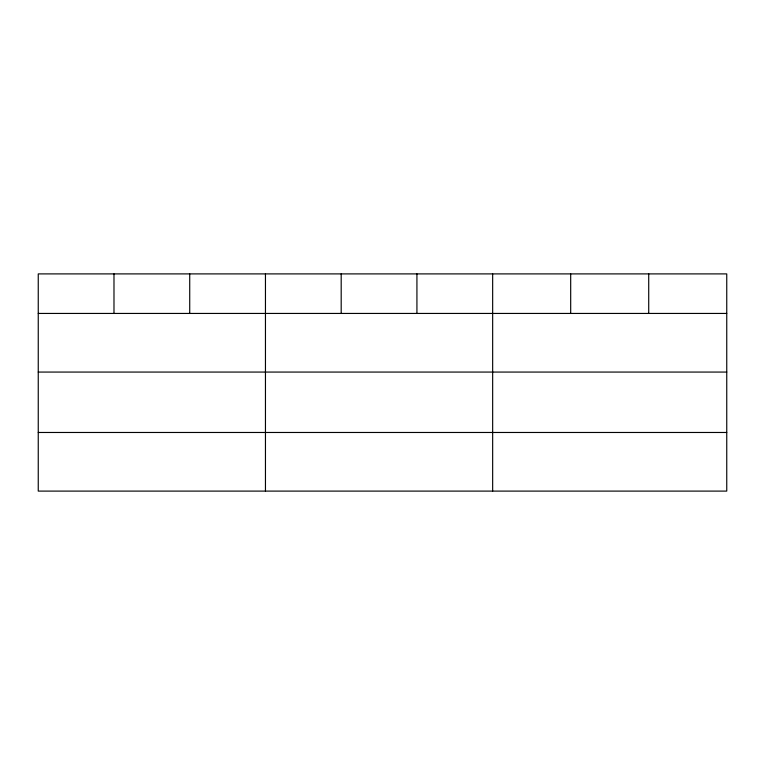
<?xml version="1.0" encoding="UTF-8"?>
<svg xmlns="http://www.w3.org/2000/svg" width="765" height="765" viewBox="0 0 765 765"><rect width="100%" height="100%" fill="white"/><g stroke="black" fill="none" stroke-linecap="round" stroke-linejoin="round"><path stroke-width="1.15" d="M726.75 372.067L726.75 273.899L38.25 273.899L38.25 491.101L726.75 491.101L726.75 372.067L38.25 372.067M38.25 313.44L726.75 313.44M38.25 432.474L726.75 432.474M648.72 273.899L648.72 313.44M570.69 273.899L570.69 313.44M492.66 273.899L492.66 491.101M416.925 273.899L416.925 313.44M341.19 273.899L341.19 313.44M265.455 273.899L265.455 491.101M189.72 273.899L189.72 313.44M113.985 273.899L113.985 313.44"/></g></svg>
